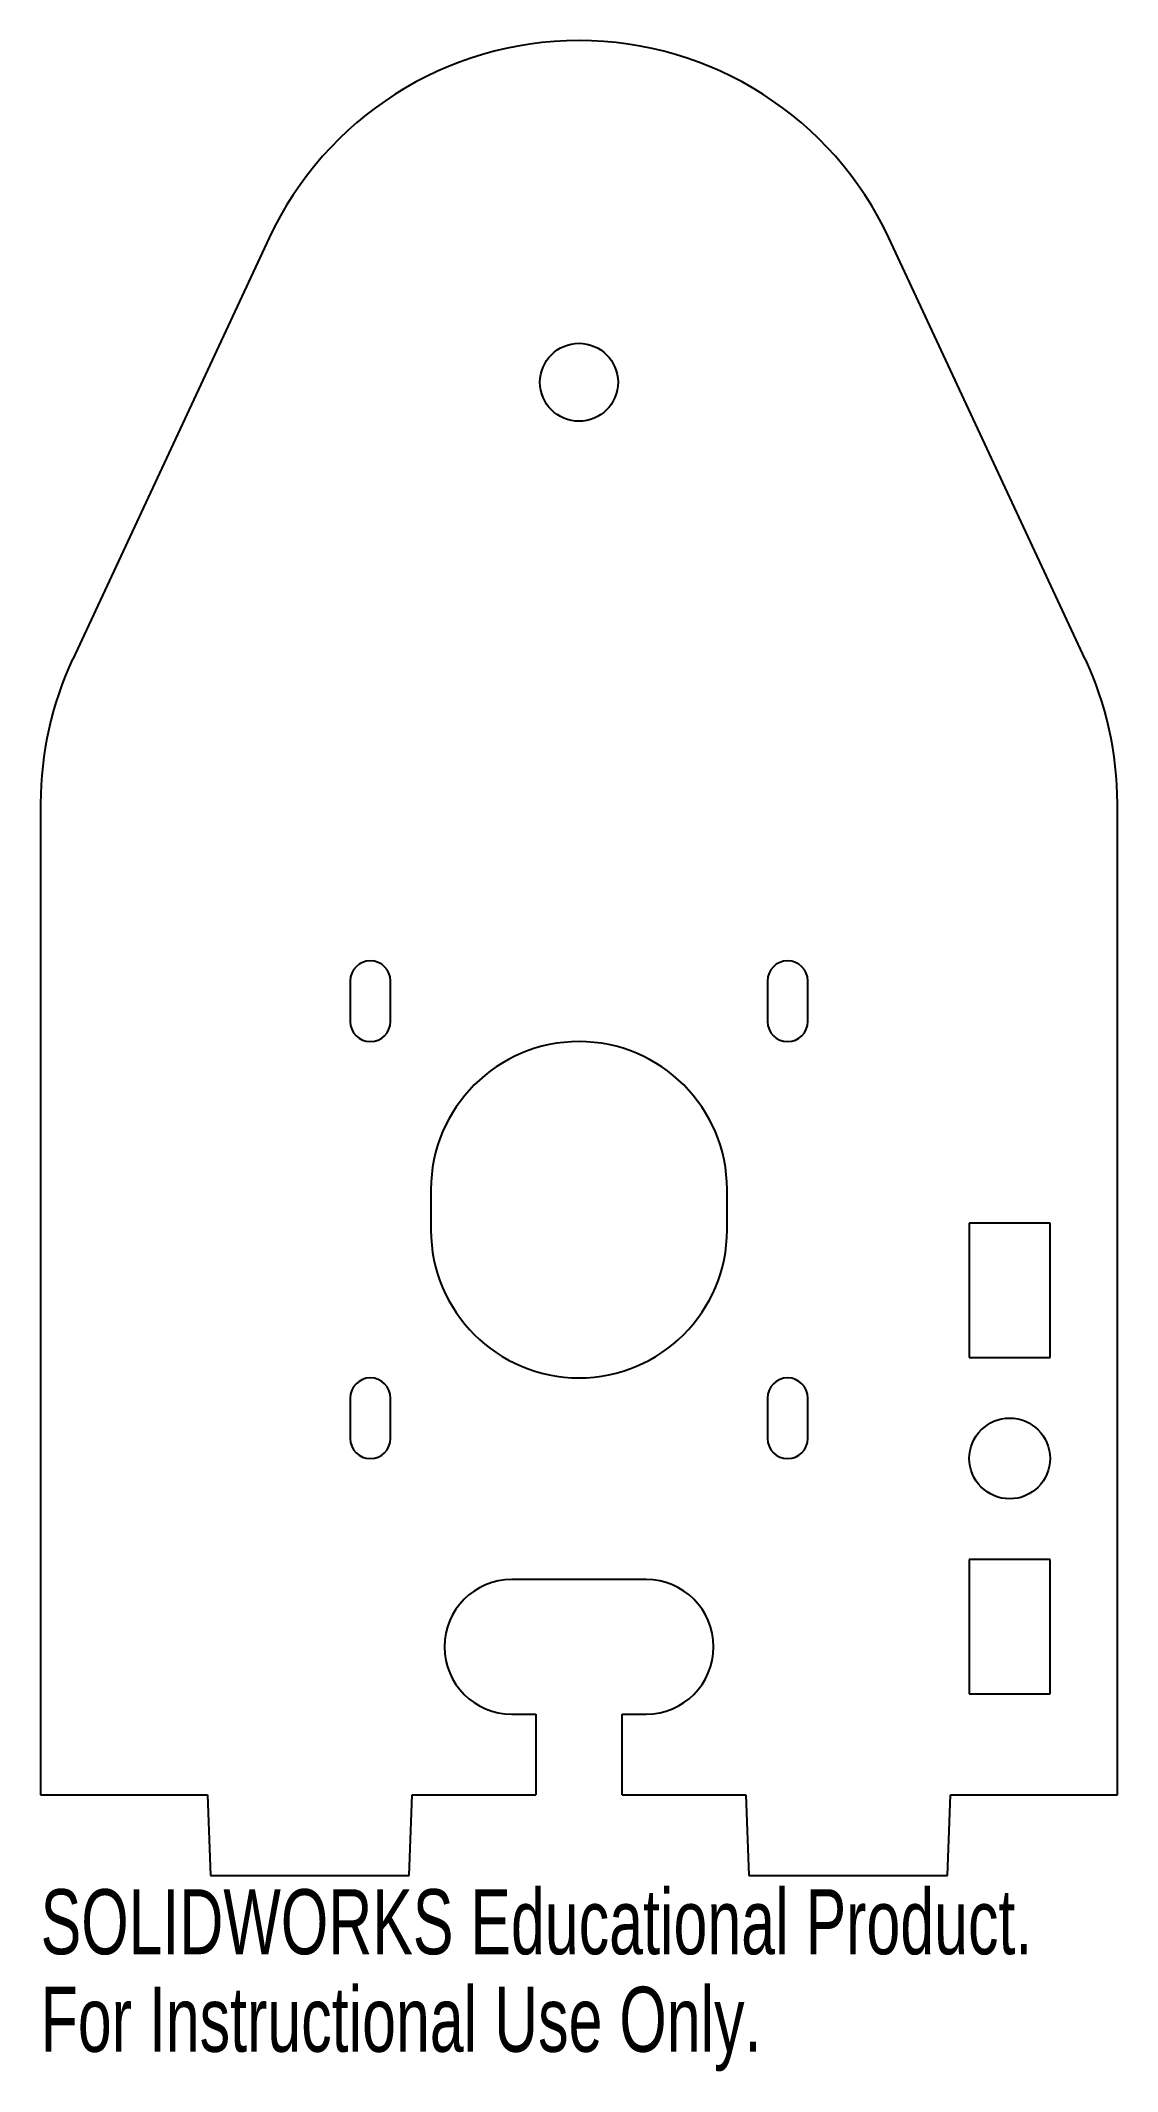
# Model space of a CAD drawing. Header units: millimetres. Extents: x -40 to 40, y -126 to 25.
import ezdxf

# ---------------------------------------------------------------- set-up
doc = ezdxf.new("R2010")
doc.units = ezdxf.units.MM
doc.styles.add('SLDTEXTSTYLE0', font='TXT', dxfattribs={"width": 0.7})

msp = doc.modelspace()

# ---------------------------------------------------------------- linework, layer by layer
at = {"color": 7, "linetype": 'Continuous', "lineweight": 25}
for p, q in [((-23.02, 10.73), (-37.62, -20.58)), ((37.62, -20.58), (23.02, 10.73)), ((-40, -31.31), (-40, -105)), ((40, -105), (40, -31.31)), ((-17, -44.51), (-17, -47.51)), ((-14, -47.51), (-14, -44.51)), ((14, -44.51), (14, -47.51)), ((17, -47.51), (17, -44.51)), ((-11, -60.01), (-11, -63.01)), ((11, -63.01), (11, -60.01)), ((29, -62.5), (29, -72.5)), ((35, -62.5), (29, -62.5)), ((35, -72.5), (35, -62.5)), ((29, -72.5), (35, -72.5)), ((-17, -75.51), (-17, -78.51)), ((-14, -78.51), (-14, -75.51)), ((14, -75.51), (14, -78.51)), ((17, -78.51), (17, -75.51)), ((29, -87.5), (29, -97.5)), ((35, -87.5), (29, -87.5)), ((35, -97.5), (35, -87.5)), ((5, -89), (-5, -89)), ((29, -97.5), (35, -97.5)), ((-5, -99), (-3.2, -99)), ((-3.2, -99), (-3.2, -105)), ((3.2, -99), (5, -99)), ((3.2, -105), (3.2, -99)), ((-40, -105), (-27.6, -105)), ((-27.6, -105), (-27.39, -111)), ((-12.61, -111), (-12.4, -105)), ((-12.4, -105), (-3.2, -105)), ((3.2, -105), (12.4, -105)), ((12.4, -105), (12.61, -111)), ((27.39, -111), (27.6, -105)), ((27.6, -105), (40, -105)), ((-27.39, -111), (-12.61, -111)), ((12.61, -111), (27.39, -111))]:
    msp.add_line(p, q, dxfattribs=at)
for centre, radius in [((0, 0), 2.9), ((32, -80), 3)]:
    msp.add_circle(centre, radius, dxfattribs=at)
for centre, radius, start, end in [((0, 0), 25.4, 25, 155), ((-14.6, -31.31), 25.4, 155, 180), ((14.6, -31.31), 25.4, 0, 25), ((-15.5, -44.51), 1.5, 0, 180), ((15.5, -44.51), 1.5, 0, 180), ((-15.5, -47.51), 1.5, 180, 0), ((15.5, -47.51), 1.5, 180, 0), ((0, -60.01), 11, 0, 180), ((0, -63.01), 11, 180, 0), ((-15.5, -75.51), 1.5, 0, 180), ((15.5, -75.51), 1.5, 0, 180), ((-15.5, -78.51), 1.5, 180, 0), ((15.5, -78.51), 1.5, 180, 0), ((-5, -94), 5, 90, 270), ((5, -94), 5, 270, 90)]:
    msp.add_arc(centre, radius, start, end, dxfattribs=at)

# ---------------------------------------------------------------- texts
at = {"color": 7, "linetype": 'Continuous', "char_height": 4.8336, "attachment_point": 1, "style": 'SLDTEXTSTYLE0'}
for s, insert in [('SOLIDWORKS Educational Product.', (-40, -112.02)), ('For Instructional Use Only.', (-40, -119.27))]:
    msp.add_mtext(s, dxfattribs=dict(at, insert=insert))

doc.saveas('drawing.dxf')
